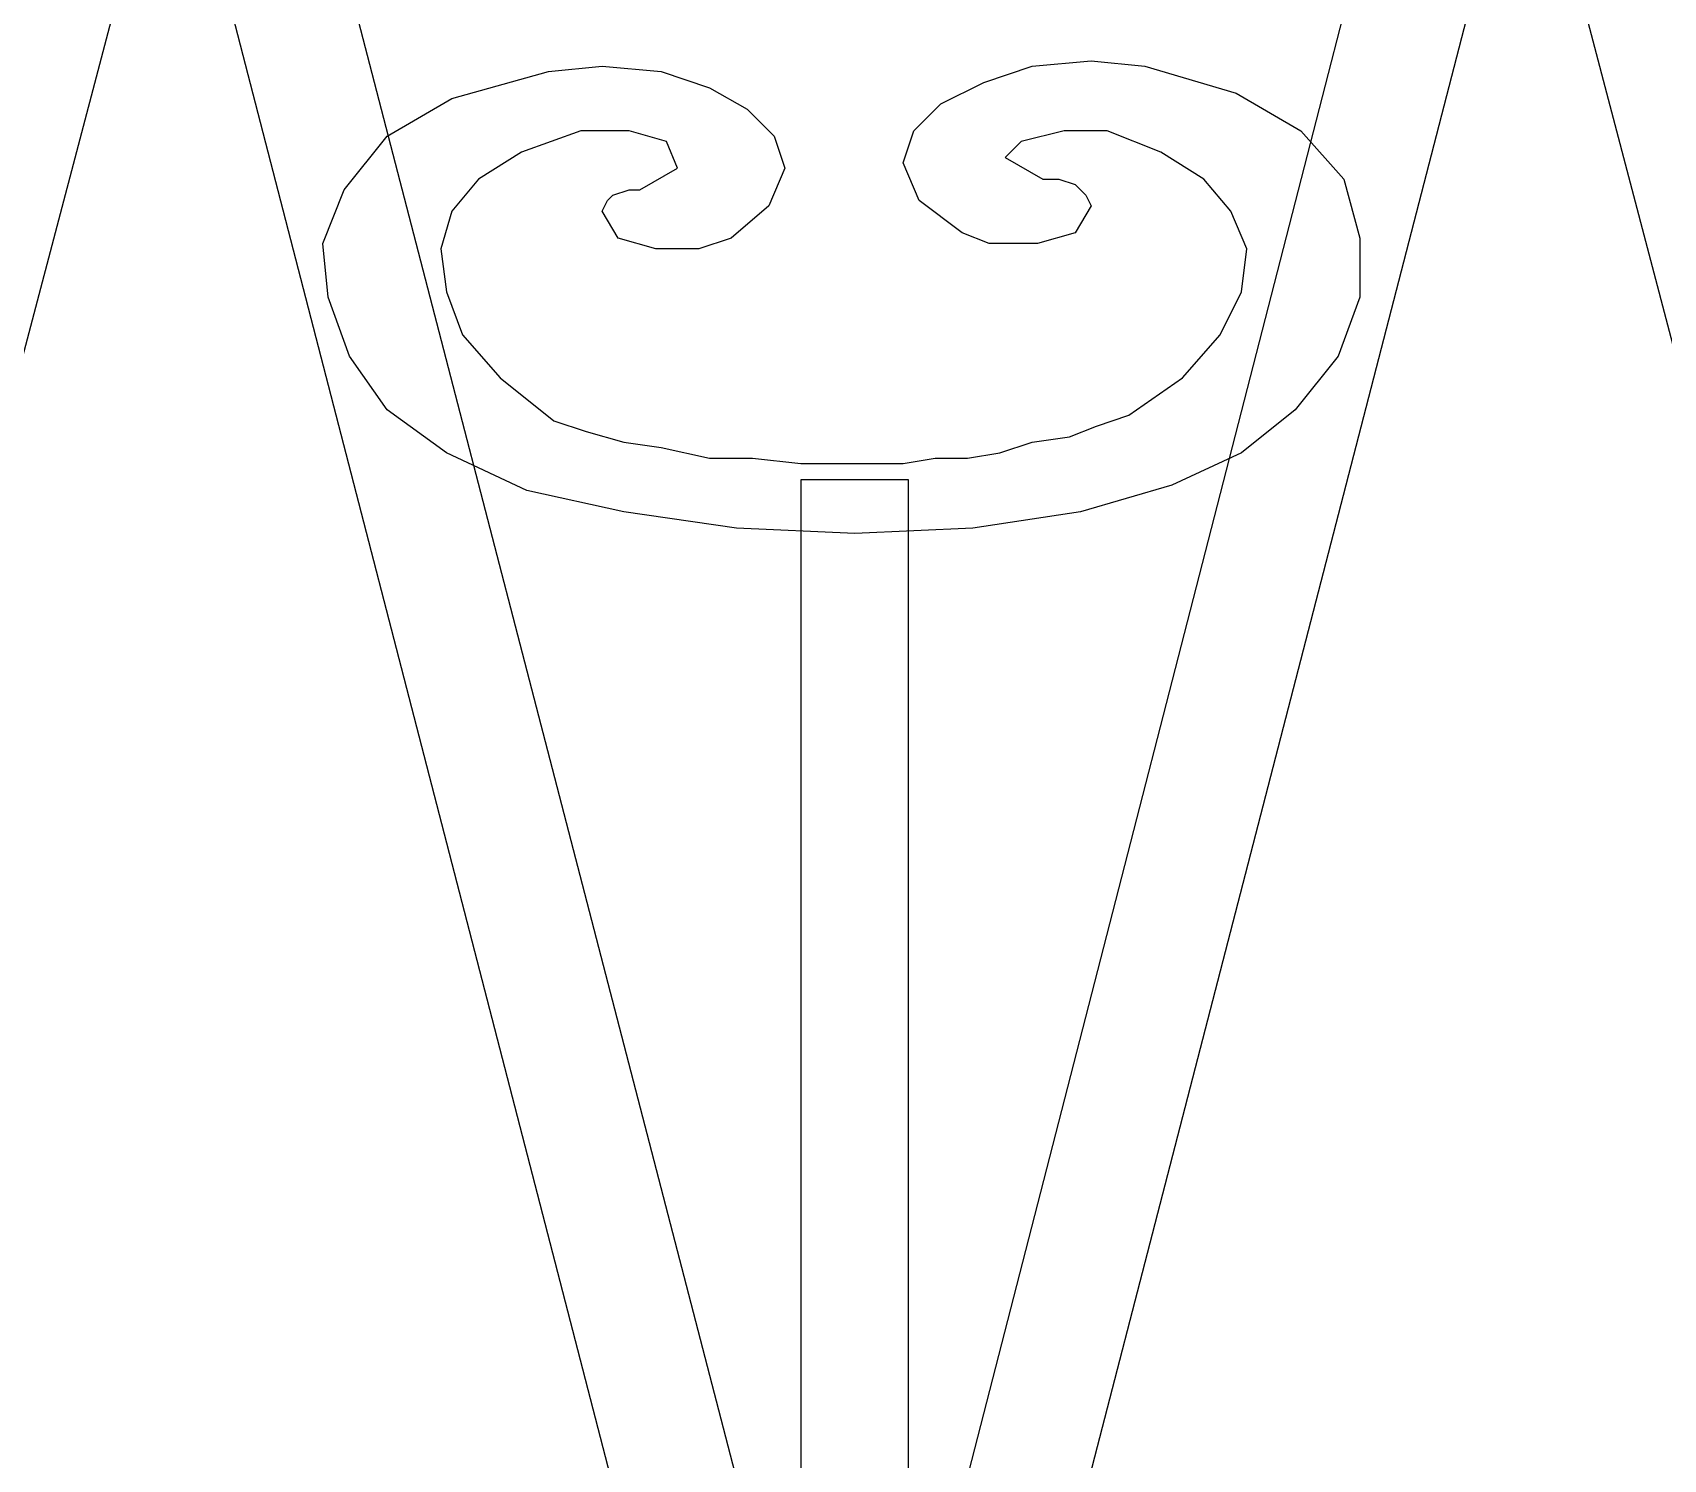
# Model space of a CAD drawing. Header units: centimetres. Extents: x -63 to 58, y -76 to 38.
# Drawn here: x -35.14 to -10.99, y -5.54 to 15.61 of the extents above; entities that cross this region are included whole.
import ezdxf

# ---------------------------------------------------------------- set-up
doc = ezdxf.new("R2010")
doc.units = ezdxf.units.CM
doc.header["$MEASUREMENT"] = 0
doc.layers.add('layer 1', color=7, linetype='Continuous')

msp = doc.modelspace()

# ---------------------------------------------------------------- linework, layer by layer
at = {"layer": 'layer 1', "color": 108}
for points, knots in [([(-12.9379, 19.56961), (-12.9379, 19.56961), (-14.52972, 20.5247), (-14.52972, 20.5247), (-14.52972, 20.5247), (-14.52972, 20.5247), (-33.4723, -53.17628), (-33.4723, -53.17628), (-33.4723, -53.17628), (-33.4723, -53.17628), (-31.96008, -54.05177), (-31.96008, -54.05177), (-31.96008, -54.05177), (-31.96008, -54.05177), (-12.9379, 19.56961), (-12.9379, 19.56961)], [0, 0, 0, 0, 0.25, 0.25, 0.25, 0.25, 0.5, 0.5, 0.5, 0.5, 0.75, 0.75, 0.75, 0.75, 1, 1, 1, 1]), ([(-53.76793, 19.17166), (-53.76793, 19.17166), (-52.17611, 20.20634), (-52.17611, 20.20634), (-52.17611, 20.20634), (-52.17611, 20.20634), (-33.15394, -53.41505), (-33.15394, -53.41505), (-33.15394, -53.41505), (-33.15394, -53.41505), (-34.74575, -54.37014), (-34.74575, -54.37014), (-34.74575, -54.37014), (-34.74575, -54.37014), (-53.76793, 19.17166), (-53.76793, 19.17166)], [0, 0, 0, 0, 0.25, 0.25, 0.25, 0.25, 0.5, 0.5, 0.5, 0.5, 0.75, 0.75, 0.75, 0.75, 1, 1, 1, 1]), ([(-33.07435, 19.33084), (-33.07435, 19.33084), (-31.48253, 20.28593), (-31.48253, 20.28593), (-31.48253, 20.28593), (-31.48253, 20.28593), (-12.38077, -53.41505), (-12.38077, -53.41505), (-12.38077, -53.41505), (-12.38077, -53.41505), (-14.05217, -54.29055), (-14.05217, -54.29055), (-14.05217, -54.29055), (-14.05217, -54.29055), (-33.07435, 19.33084), (-33.07435, 19.33084)], [0, 0, 0, 0, 0.25, 0.25, 0.25, 0.25, 0.5, 0.5, 0.5, 0.5, 0.75, 0.75, 0.75, 0.75, 1, 1, 1, 1]), ([(-33.15394, 18.93289), (-33.15394, 18.93289), (-34.74575, 19.80839), (-34.74575, 19.80839), (-34.74575, 19.80839), (-34.74575, 19.80839), (-54.08629, -53.49464), (-54.08629, -53.49464), (-54.08629, -53.49464), (-54.08629, -53.49464), (-52.49447, -54.52932), (-52.49447, -54.52932), (-52.49447, -54.52932), (-52.49447, -54.52932), (-33.15394, 18.93289), (-33.15394, 18.93289)], [0, 0, 0, 0, 0.25, 0.25, 0.25, 0.25, 0.5, 0.5, 0.5, 0.5, 0.75, 0.75, 0.75, 0.75, 1, 1, 1, 1]), ([(-12.9379, 18.93289), (-12.9379, 18.93289), (-11.34609, 19.88798), (-11.34609, 19.88798), (-11.34609, 19.88798), (-11.34609, 19.88798), (7.91486, -53.49464), (7.91486, -53.49464), (7.91486, -53.49464), (7.91486, -53.49464), (6.32304, -54.37014), (6.32304, -54.37014), (6.32304, -54.37014), (6.32304, -54.37014), (-12.9379, 18.93289), (-12.9379, 18.93289)], [0, 0, 0, 0, 0.25, 0.25, 0.25, 0.25, 0.5, 0.5, 0.5, 0.5, 0.75, 0.75, 0.75, 0.75, 1, 1, 1, 1]), ([(8.3924, 18.93289), (8.3924, 18.93289), (6.80059, 19.88798), (6.80059, 19.88798), (6.80059, 19.88798), (6.80059, 19.88798), (-12.38077, -53.65382), (-12.38077, -53.65382), (-12.38077, -53.65382), (-12.38077, -53.65382), (-10.86855, -54.52932), (-10.86855, -54.52932), (-10.86855, -54.52932), (-10.86855, -54.52932), (8.3924, 18.93289), (8.3924, 18.93289)], [0, 0, 0, 0, 0.25, 0.25, 0.25, 0.25, 0.5, 0.5, 0.5, 0.5, 0.75, 0.75, 0.75, 0.75, 1, 1, 1, 1]), ([(-17.2358, 9.38201), (-17.2358, 9.38201), (-16.43989, 10.01873), (-16.43989, 10.01873), (-16.43989, 10.01873), (-16.43989, 10.01873), (-15.80317, 10.81464), (-15.80317, 10.81464), (-15.80317, 10.81464), (-15.80317, 10.81464), (-15.48481, 11.69014), (-15.48481, 11.69014), (-15.48481, 11.69014), (-15.48481, 11.69014), (-15.48481, 12.56563), (-15.48481, 12.56563), (-15.48481, 12.56563), (-15.48481, 12.56563), (-15.72358, 13.44113), (-15.72358, 13.44113), (-15.72358, 13.44113), (-15.72358, 13.44113), (-16.3603, 14.15745), (-16.3603, 14.15745), (-16.3603, 14.15745), (-16.3603, 14.15745), (-17.31539, 14.71458), (-17.31539, 14.71458), (-17.31539, 14.71458), (-17.31539, 14.71458), (-18.66843, 15.11253), (-18.66843, 15.11253), (-18.66843, 15.11253), (-18.66843, 15.11253), (-19.46434, 15.19213), (-19.46434, 15.19213), (-19.46434, 15.19213), (-19.46434, 15.19213), (-20.33984, 15.11253), (-20.33984, 15.11253), (-20.33984, 15.11253), (-20.33984, 15.11253), (-21.05615, 14.87376), (-21.05615, 14.87376), (-21.05615, 14.87376), (-21.05615, 14.87376), (-21.69288, 14.5554), (-21.69288, 14.5554), (-21.69288, 14.5554), (-21.69288, 14.5554), (-22.09083, 14.15745), (-22.09083, 14.15745), (-22.09083, 14.15745), (-22.09083, 14.15745), (-22.25001, 13.6799), (-22.25001, 13.6799), (-22.25001, 13.6799), (-22.25001, 13.6799), (-22.01124, 13.12277), (-22.01124, 13.12277), (-22.01124, 13.12277), (-22.01124, 13.12277), (-21.37452, 12.64522), (-21.37452, 12.64522), (-21.37452, 12.64522), (-21.37452, 12.64522), (-20.97656, 12.48604), (-20.97656, 12.48604), (-20.97656, 12.48604), (-20.97656, 12.48604), (-20.26025, 12.48604), (-20.26025, 12.48604), (-20.26025, 12.48604), (-20.26025, 12.48604), (-19.70311, 12.64522), (-19.70311, 12.64522), (-19.70311, 12.64522), (-19.70311, 12.64522), (-19.46434, 13.04318), (-19.46434, 13.04318), (-19.46434, 13.04318), (-19.46434, 13.04318), (-19.54393, 13.20236), (-19.54393, 13.20236), (-19.54393, 13.20236), (-19.54393, 13.20236), (-19.70311, 13.36154), (-19.70311, 13.36154), (-19.70311, 13.36154), (-19.70311, 13.36154), (-19.94188, 13.44113), (-19.94188, 13.44113), (-19.94188, 13.44113), (-19.94188, 13.44113), (-20.18066, 13.44113), (-20.18066, 13.44113), (-20.18066, 13.44113), (-20.18066, 13.44113), (-20.73779, 13.75949), (-20.73779, 13.75949), (-20.73779, 13.75949), (-20.73779, 13.75949), (-20.49902, 13.99827), (-20.49902, 13.99827), (-20.49902, 13.99827), (-20.49902, 13.99827), (-19.86229, 14.15745), (-19.86229, 14.15745), (-19.86229, 14.15745), (-19.86229, 14.15745), (-19.22557, 14.15745), (-19.22557, 14.15745), (-19.22557, 14.15745), (-19.22557, 14.15745), (-18.42966, 13.83908), (-18.42966, 13.83908), (-18.42966, 13.83908), (-18.42966, 13.83908), (-17.79294, 13.44113), (-17.79294, 13.44113), (-17.79294, 13.44113), (-17.79294, 13.44113), (-17.39498, 12.96359), (-17.39498, 12.96359), (-17.39498, 12.96359), (-17.39498, 12.96359), (-17.15621, 12.40645), (-17.15621, 12.40645), (-17.15621, 12.40645), (-17.15621, 12.40645), (-17.2358, 11.76973), (-17.2358, 11.76973), (-17.2358, 11.76973), (-17.2358, 11.76973), (-17.55416, 11.133), (-17.55416, 11.133), (-17.55416, 11.133), (-17.55416, 11.133), (-18.1113, 10.49627), (-18.1113, 10.49627), (-18.1113, 10.49627), (-18.1113, 10.49627), (-18.9072, 9.93914), (-18.9072, 9.93914), (-18.9072, 9.93914), (-18.9072, 9.93914), (-19.38475, 9.77996), (-19.38475, 9.77996), (-19.38475, 9.77996), (-19.38475, 9.77996), (-19.7827, 9.62078), (-19.7827, 9.62078), (-19.7827, 9.62078), (-19.7827, 9.62078), (-20.33984, 9.54119), (-20.33984, 9.54119), (-20.33984, 9.54119), (-20.33984, 9.54119), (-20.81738, 9.38201), (-20.81738, 9.38201), (-20.81738, 9.38201), (-20.81738, 9.38201), (-21.29493, 9.30241), (-21.29493, 9.30241), (-21.29493, 9.30241), (-21.29493, 9.30241), (-21.77247, 9.30241), (-21.77247, 9.30241), (-21.77247, 9.30241), (-21.77247, 9.30241), (-22.25001, 9.22282), (-22.25001, 9.22282), (-22.25001, 9.22282), (-22.25001, 9.22282), (-22.64797, 9.22282), (-22.64797, 9.22282), (-22.64797, 9.22282), (-22.64797, 9.22282), (-22.64797, 9.22282), (-22.64797, 9.22282), (-22.64797, 9.22282), (-22.64797, 9.22282), (-22.64797, 9.22282), (-22.64797, 9.22282), (-22.64797, 9.22282), (-22.64797, 9.22282), (-22.64797, 9.22282), (-22.64797, 9.22282), (-22.64797, 9.22282), (-22.64797, 9.22282), (-22.64797, 9.22282), (-22.64797, 9.22282), (-22.64797, 9.22282), (-22.64797, 9.22282), (-23.2051, 9.22282), (-23.2051, 9.22282), (-23.2051, 9.22282), (-23.2051, 9.22282), (-23.76224, 9.22282), (-23.76224, 9.22282), (-23.76224, 9.22282), (-23.76224, 9.22282), (-24.47855, 9.30241), (-24.47855, 9.30241), (-24.47855, 9.30241), (-24.47855, 9.30241), (-25.11528, 9.30241), (-25.11528, 9.30241), (-25.11528, 9.30241), (-25.11528, 9.30241), (-25.83159, 9.4616), (-25.83159, 9.4616), (-25.83159, 9.4616), (-25.83159, 9.4616), (-26.38873, 9.54119), (-26.38873, 9.54119), (-26.38873, 9.54119), (-26.38873, 9.54119), (-26.94586, 9.70037), (-26.94586, 9.70037), (-26.94586, 9.70037), (-26.94586, 9.70037), (-27.42341, 9.85955), (-27.42341, 9.85955), (-27.42341, 9.85955), (-27.42341, 9.85955), (-28.21932, 10.49627), (-28.21932, 10.49627), (-28.21932, 10.49627), (-28.21932, 10.49627), (-28.77645, 11.133), (-28.77645, 11.133), (-28.77645, 11.133), (-28.77645, 11.133), (-29.01522, 11.76973), (-29.01522, 11.76973), (-29.01522, 11.76973), (-29.01522, 11.76973), (-29.09481, 12.40645), (-29.09481, 12.40645), (-29.09481, 12.40645), (-29.09481, 12.40645), (-28.93563, 12.96359), (-28.93563, 12.96359), (-28.93563, 12.96359), (-28.93563, 12.96359), (-28.53768, 13.44113), (-28.53768, 13.44113), (-28.53768, 13.44113), (-28.53768, 13.44113), (-27.90095, 13.83908), (-27.90095, 13.83908), (-27.90095, 13.83908), (-27.90095, 13.83908), (-27.02545, 14.15745), (-27.02545, 14.15745), (-27.02545, 14.15745), (-27.02545, 14.15745), (-26.30914, 14.15745), (-26.30914, 14.15745), (-26.30914, 14.15745), (-26.30914, 14.15745), (-25.752, 13.99827), (-25.752, 13.99827), (-25.752, 13.99827), (-25.752, 13.99827), (-25.59282, 13.60031), (-25.59282, 13.60031), (-25.59282, 13.60031), (-25.59282, 13.60031), (-26.14996, 13.28195), (-26.14996, 13.28195), (-26.14996, 13.28195), (-26.14996, 13.28195), (-26.30914, 13.28195), (-26.30914, 13.28195), (-26.30914, 13.28195), (-26.30914, 13.28195), (-26.54791, 13.20236), (-26.54791, 13.20236), (-26.54791, 13.20236), (-26.54791, 13.20236), (-26.6275, 13.12277), (-26.6275, 13.12277), (-26.6275, 13.12277), (-26.6275, 13.12277), (-26.70709, 12.96359), (-26.70709, 12.96359), (-26.70709, 12.96359), (-26.70709, 12.96359), (-26.46832, 12.56563), (-26.46832, 12.56563), (-26.46832, 12.56563), (-26.46832, 12.56563), (-25.91119, 12.40645), (-25.91119, 12.40645), (-25.91119, 12.40645), (-25.91119, 12.40645), (-25.27446, 12.40645), (-25.27446, 12.40645), (-25.27446, 12.40645), (-25.27446, 12.40645), (-24.79692, 12.56563), (-24.79692, 12.56563), (-24.79692, 12.56563), (-24.79692, 12.56563), (-24.23978, 13.04318), (-24.23978, 13.04318), (-24.23978, 13.04318), (-24.23978, 13.04318), (-24.00101, 13.60031), (-24.00101, 13.60031), (-24.00101, 13.60031), (-24.00101, 13.60031), (-24.16019, 14.07786), (-24.16019, 14.07786), (-24.16019, 14.07786), (-24.16019, 14.07786), (-24.55814, 14.47581), (-24.55814, 14.47581), (-24.55814, 14.47581), (-24.55814, 14.47581), (-25.11528, 14.79417), (-25.11528, 14.79417), (-25.11528, 14.79417), (-25.11528, 14.79417), (-25.83159, 15.03294), (-25.83159, 15.03294), (-25.83159, 15.03294), (-25.83159, 15.03294), (-26.70709, 15.11253), (-26.70709, 15.11253), (-26.70709, 15.11253), (-26.70709, 15.11253), (-27.503, 15.03294), (-27.503, 15.03294), (-27.503, 15.03294), (-27.503, 15.03294), (-28.93563, 14.63499), (-28.93563, 14.63499), (-28.93563, 14.63499), (-28.93563, 14.63499), (-29.89072, 14.07786), (-29.89072, 14.07786), (-29.89072, 14.07786), (-29.89072, 14.07786), (-30.52745, 13.28195), (-30.52745, 13.28195), (-30.52745, 13.28195), (-30.52745, 13.28195), (-30.84581, 12.48604), (-30.84581, 12.48604), (-30.84581, 12.48604), (-30.84581, 12.48604), (-30.76622, 11.69014), (-30.76622, 11.69014), (-30.76622, 11.69014), (-30.76622, 11.69014), (-30.44785, 10.81464), (-30.44785, 10.81464), (-30.44785, 10.81464), (-30.44785, 10.81464), (-29.89072, 10.01873), (-29.89072, 10.01873), (-29.89072, 10.01873), (-29.89072, 10.01873), (-29.01522, 9.38201), (-29.01522, 9.38201), (-29.01522, 9.38201), (-29.01522, 9.38201), (-27.82136, 8.82487), (-27.82136, 8.82487), (-27.82136, 8.82487), (-27.82136, 8.82487), (-26.38873, 8.50651), (-26.38873, 8.50651), (-26.38873, 8.50651), (-26.38873, 8.50651), (-24.71732, 8.26774), (-24.71732, 8.26774), (-24.71732, 8.26774), (-24.71732, 8.26774), (-22.96633, 8.18814), (-22.96633, 8.18814), (-22.96633, 8.18814), (-22.96633, 8.18814), (-21.21533, 8.26774), (-21.21533, 8.26774), (-21.21533, 8.26774), (-21.21533, 8.26774), (-19.62352, 8.50651), (-19.62352, 8.50651), (-19.62352, 8.50651), (-19.62352, 8.50651), (-18.27048, 8.90446), (-18.27048, 8.90446), (-18.27048, 8.90446), (-18.27048, 8.90446), (-17.2358, 9.38201), (-17.2358, 9.38201)], [0, 0, 0, 0, 0.01, 0.01, 0.01, 0.01, 0.02, 0.02, 0.02, 0.02, 0.03, 0.03, 0.03, 0.03, 0.04, 0.04, 0.04, 0.04, 0.05, 0.05, 0.05, 0.05, 0.06, 0.06, 0.06, 0.06, 0.07, 0.07, 0.07, 0.07, 0.08, 0.08, 0.08, 0.08, 0.09, 0.09, 0.09, 0.09, 0.1, 0.1, 0.1, 0.1, 0.11, 0.11, 0.11, 0.11, 0.12, 0.12, 0.12, 0.12, 0.13, 0.13, 0.13, 0.13, 0.14, 0.14, 0.14, 0.14, 0.15, 0.15, 0.15, 0.15, 0.16, 0.16, 0.16, 0.16, 0.17, 0.17, 0.17, 0.17, 0.18, 0.18, 0.18, 0.18, 0.19, 0.19, 0.19, 0.19, 0.2, 0.2, 0.2, 0.2, 0.21, 0.21, 0.21, 0.21, 0.22, 0.22, 0.22, 0.22, 0.23, 0.23, 0.23, 0.23, 0.24, 0.24, 0.24, 0.24, 0.25, 0.25, 0.25, 0.25, 0.26, 0.26, 0.26, 0.26, 0.27, 0.27, 0.27, 0.27, 0.28, 0.28, 0.28, 0.28, 0.29, 0.29, 0.29, 0.29, 0.3, 0.3, 0.3, 0.3, 0.31, 0.31, 0.31, 0.31, 0.32, 0.32, 0.32, 0.32, 0.33, 0.33, 0.33, 0.33, 0.34, 0.34, 0.34, 0.34, 0.35, 0.35, 0.35, 0.35, 0.36, 0.36, 0.36, 0.36, 0.37, 0.37, 0.37, 0.37, 0.38, 0.38, 0.38, 0.38, 0.39, 0.39, 0.39, 0.39, 0.4, 0.4, 0.4, 0.4, 0.41, 0.41, 0.41, 0.41, 0.42, 0.42, 0.42, 0.42, 0.43, 0.43, 0.43, 0.43, 0.44, 0.44, 0.44, 0.44, 0.45, 0.45, 0.45, 0.45, 0.46, 0.46, 0.46, 0.46, 0.47, 0.47, 0.47, 0.47, 0.48, 0.48, 0.48, 0.48, 0.49, 0.49, 0.49, 0.49, 0.5, 0.5, 0.5, 0.5, 0.51, 0.51, 0.51, 0.51, 0.52, 0.52, 0.52, 0.52, 0.53, 0.53, 0.53, 0.53, 0.54, 0.54, 0.54, 0.54, 0.55, 0.55, 0.55, 0.55, 0.56, 0.56, 0.56, 0.56, 0.57, 0.57, 0.57, 0.57, 0.58, 0.58, 0.58, 0.58, 0.59, 0.59, 0.59, 0.59, 0.6, 0.6, 0.6, 0.6, 0.61, 0.61, 0.61, 0.61, 0.62, 0.62, 0.62, 0.62, 0.63, 0.63, 0.63, 0.63, 0.64, 0.64, 0.64, 0.64, 0.65, 0.65, 0.65, 0.65, 0.66, 0.66, 0.66, 0.66, 0.67, 0.67, 0.67, 0.67, 0.68, 0.68, 0.68, 0.68, 0.69, 0.69, 0.69, 0.69, 0.7, 0.7, 0.7, 0.7, 0.71, 0.71, 0.71, 0.71, 0.72, 0.72, 0.72, 0.72, 0.73, 0.73, 0.73, 0.73, 0.74, 0.74, 0.74, 0.74, 0.75, 0.75, 0.75, 0.75, 0.76, 0.76, 0.76, 0.76, 0.77, 0.77, 0.77, 0.77, 0.78, 0.78, 0.78, 0.78, 0.79, 0.79, 0.79, 0.79, 0.8, 0.8, 0.8, 0.8, 0.81, 0.81, 0.81, 0.81, 0.82, 0.82, 0.82, 0.82, 0.83, 0.83, 0.83, 0.83, 0.84, 0.84, 0.84, 0.84, 0.85, 0.85, 0.85, 0.85, 0.86, 0.86, 0.86, 0.86, 0.87, 0.87, 0.87, 0.87, 0.88, 0.88, 0.88, 0.88, 0.89, 0.89, 0.89, 0.89, 0.9, 0.9, 0.9, 0.9, 0.91, 0.91, 0.91, 0.91, 0.92, 0.92, 0.92, 0.92, 0.93, 0.93, 0.93, 0.93, 0.94, 0.94, 0.94, 0.94, 0.95, 0.95, 0.95, 0.95, 0.96, 0.96, 0.96, 0.96, 0.97, 0.97, 0.97, 0.97, 0.98, 0.98, 0.98, 0.98, 0.99, 0.99, 0.99, 0.99, 1, 1, 1, 1]), ([(-23.76224, 8.98405), (-23.76224, 8.98405), (-22.17042, 8.98405), (-22.17042, 8.98405), (-22.17042, 8.98405), (-22.17042, 8.98405), (-22.17042, -14.81356), (-22.17042, -14.81356), (-22.17042, -14.81356), (-22.17042, -14.81356), (-23.76224, -14.81356), (-23.76224, -14.81356), (-23.76224, -14.81356), (-23.76224, -14.81356), (-23.76224, 8.98405), (-23.76224, 8.98405)], [0, 0, 0, 0, 0.25, 0.25, 0.25, 0.25, 0.5, 0.5, 0.5, 0.5, 0.75, 0.75, 0.75, 0.75, 1, 1, 1, 1])]:
    msp.add_open_spline(points, degree=3, knots=knots, dxfattribs=at)

doc.saveas('drawing.dxf')
